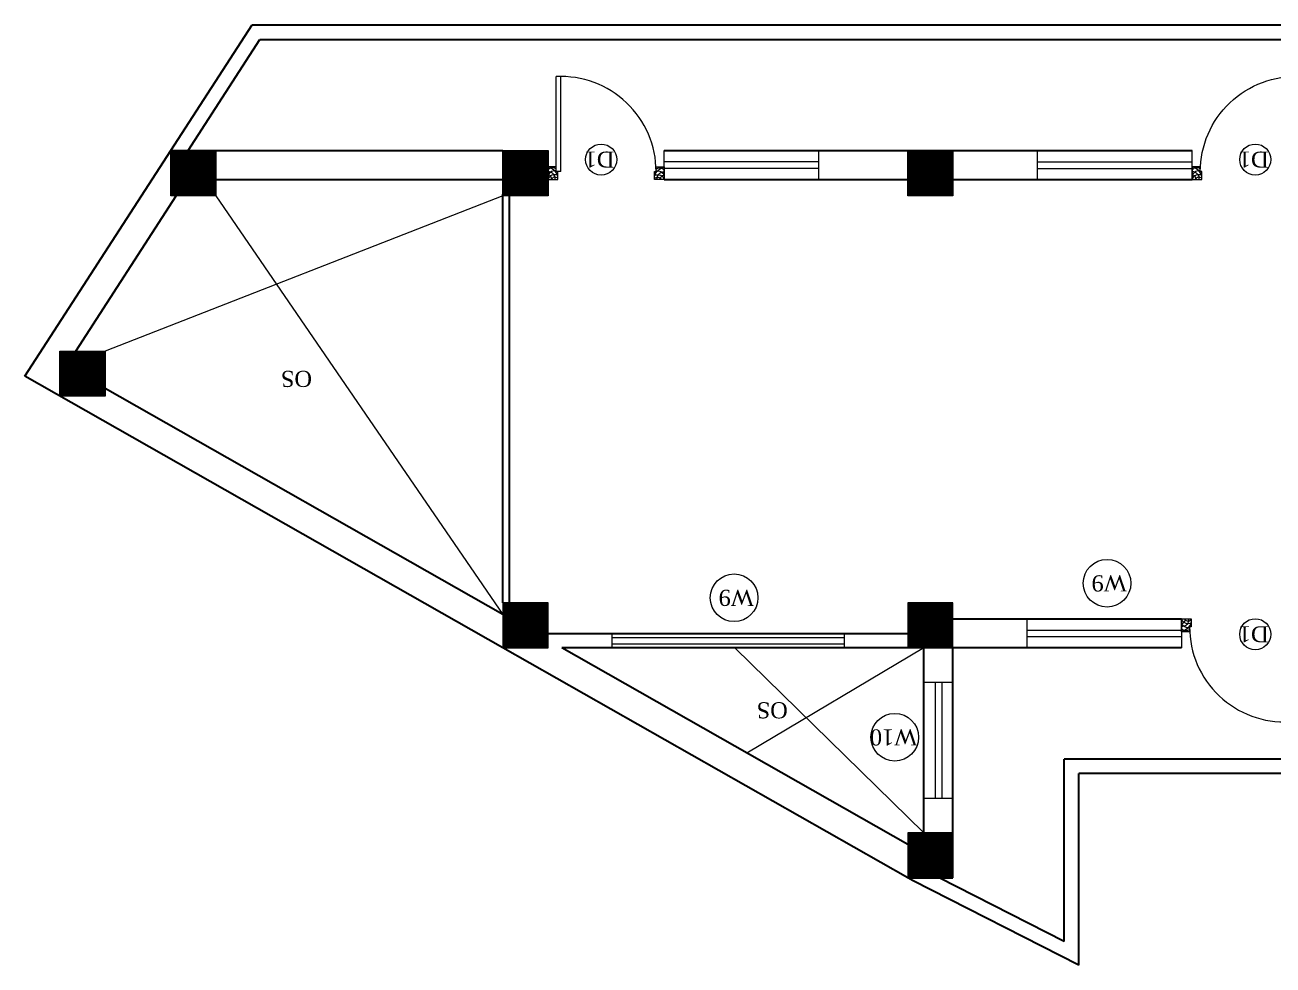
# Model space of a CAD drawing. Header units: inches. Extents: x 4069 to 291496, y -47643 to 12535.
# Drawn here: x 133757.4 to 134144.5, y -22565.6 to -22273.9 of the extents above; entities that cross this region are included whole.
import ezdxf

# ---------------------------------------------------------------- set-up
doc = ezdxf.new("R2010")
doc.units = ezdxf.units.IN
doc.header["$LTSCALE"] = 5
doc.header["$MEASUREMENT"] = 0
for name, color, linetype, lineweight in [('A-WALL', 7, 'Continuous', 9), ('DOOR', 62, 'Continuous', 0), ('Dw', 2, 'Continuous', 18)]:
    doc.layers.add(name, color=color, linetype=linetype, lineweight=lineweight)
doc.layers.add('TEXT', color=6, linetype='Continuous')
doc.layers.add('WALL', color=7, linetype='Continuous')
doc.styles.add('ordinary', font='times.ttf')

# ---------------------------------------------------------------- blocks, each defined once
blk = doc.blocks.new('A$C27B36B59')
at = {"layer": 'DOOR'}
for p, q in [((0, 4), (0, 0)), ((2.5, 4), (0, 4)), ((2.5, 2.5), (2.5, 4)), ((0, 0), (3, 0)), ((3, 2.5), (2.5, 2.5)), ((3, 0), (3, 2.5))]:
    blk.add_line(p, q, dxfattribs=at)
for centre, radius, start, end in [((-1.4, -0.54), 4.75, 22.1411, 72.838), ((1.34, 2.09), 1.64, 45.138, 144.8948), ((2.21, 0.3), 2.49, 83.3149, 152.658), ((0.13, 0.37), 2.05, 349.4875, 93.6805), ((1.96, -0.47), 2.01, 58.7447, 166.495), ((-0.06, 0.32), 1.13, 343.542, 86.947), ((2.08, -0.4), 1.17, 38.2816, 160.1519)]:
    blk.add_arc(centre, radius, start, end, dxfattribs=at)
blk = doc.blocks.new('D2')
at = {"layer": 'DOOR'}
for p, q in [((74473.95, 24047.59), (74473.95, 24018.09)), ((74473.95, 24047.59), (74475.45, 24047.59)), ((74475.45, 24047.59), (74475.45, 24018.13))]:
    blk.add_line(p, q, dxfattribs=at)
blk.add_arc((74473.95, 24047.59), 29.5, 180, 272.9146, dxfattribs=at)
at = {"layer": 'DOOR', "xscale": -1, "rotation": 180}
blk.add_blockref('A$C27B36B59', (74441.95, 24050.09), dxfattribs=at)
at = {"layer": 'DOOR', "rotation": 180}
blk.add_blockref('A$C27B36B59', (74477.95, 24050.09), dxfattribs=at)

msp = doc.modelspace()

# ---------------------------------------------------------------- hatches: boundary and pattern name
at = {"layer": 'A-WALL', "ltscale": 5}
h = msp.add_hatch(dxfattribs=at)
h.set_pattern_fill('ANSI31', color=256, angle=180)
h.set_pattern_definition([(225, (158348.31196, -20823.15717), (0.08838834765, -0.08838834765), [])])
h.paths.add_polyline_path([(133816.61283, -22326.87831), (133816.61283, -22312.87831), (133802.61283, -22312.87831), (133802.61283, -22326.87831)])
h = msp.add_hatch(dxfattribs=at)
h.set_pattern_fill('ANSI31', color=256, angle=180)
h.set_pattern_definition([(225, (158451.32123, -20823.15717), (0.08838834765, -0.08838834765), [])])
h.paths.add_polyline_path([(133919.62209, -22326.87831), (133919.62209, -22312.87831), (133905.62209, -22312.87831), (133905.62209, -22326.87831)])
h = msp.add_hatch(dxfattribs=at)
h.set_pattern_fill('ANSI31', color=256, angle=180)
h.set_pattern_definition([(225, (158576.88802, -20823.15717), (0.08838834765, -0.08838834765), [])])
h.paths.add_polyline_path([(134045.18888, -22326.87831), (134045.18888, -22312.87831), (134031.18888, -22312.87831), (134031.18888, -22326.87831)])
h = msp.add_hatch(dxfattribs=at)
h.set_pattern_fill('ANSI31', color=256, angle=180)
h.set_pattern_definition([(225, (158313.93458, -20885.33664), (0.08838834765, -0.08838834765), [])])
h.paths.add_polyline_path([(133782.23545, -22389.05779), (133782.23545, -22375.05779), (133768.23545, -22375.05779), (133768.23545, -22389.05779)])
h = msp.add_hatch(dxfattribs=at)
h.set_pattern_fill('ANSI31', color=256, angle=180)
h.set_pattern_definition([(225, (158451.32123, -20814.4395), (0.08838834765, -0.08838834765), [])])
h.paths.add_polyline_path([(133905.62209, -22453.16064), (133905.62209, -22467.16064), (133919.62209, -22467.16064), (133919.62209, -22453.16064)])
h = msp.add_hatch(dxfattribs=at)
h.set_pattern_fill('ANSI31', color=256, angle=180)
h.set_pattern_definition([(225, (158467.2669, -20814.4395), (0.08838834765, -0.08838834765), [])])
h.paths.add_polyline_path([(134045.18888, -22453.16064), (134031.18888, -22453.16064), (134031.18888, -22467.16064), (134045.18888, -22467.16064)])
h = msp.add_hatch(dxfattribs=at)
h.set_pattern_fill('ANSI31', color=256, angle=180)
h.set_pattern_definition([(225, (158467.2669, -20885.82289), (0.08838834765, -0.08838834765), [])])
h.paths.add_polyline_path([(134045.18888, -22524.54404), (134031.18888, -22524.54404), (134031.18888, -22538.54404), (134045.18888, -22538.54404)])

# ---------------------------------------------------------------- linework, layer by layer
at = {"layer": 'A-WALL', "lineweight": 30}
for p, q in [((133802.61283, -22312.87831), (133827.81388, -22273.87831)), ((133827.81388, -22273.87831), (134209.66676, -22273.87831)), ((133807.97057, -22312.87831), (133830.26381, -22278.37831)), ((133830.26381, -22278.37831), (134166.0479, -22278.37831)), ((133757.37621, -22382.88442), (133802.61283, -22312.87831)), ((133802.61283, -22312.87831), (133905.62209, -22312.87831)), ((133955.62209, -22312.87831), (134119.39975, -22312.87831)), ((133816.61283, -22321.87831), (133905.62209, -22321.87831)), ((133955.62209, -22321.87831), (134031.18888, -22321.87831)), ((134045.18888, -22321.87831), (134119.39975, -22321.87831)), ((133905.62209, -22453.16064), (133905.62209, -22326.37831)), ((133907.62209, -22453.16064), (133907.62209, -22326.37831)), ((133773.14912, -22375.05779), (133804.28177, -22326.87831)), ((133905.62209, -22467.16064), (133757.37621, -22382.88442)), ((133905.62209, -22456.80798), (133782.23545, -22386.66398)), ((134045.18888, -22458.16064), (134116.07515, -22458.16064)), ((133919.62209, -22462.66064), (134031.18888, -22462.66064)), ((134031.18888, -22538.54404), (133905.62209, -22467.16064)), ((134031.18888, -22528.19137), (133923.83292, -22467.16064)), ((134031.18888, -22467.16064), (133923.83292, -22467.16064)), ((134036.18888, -22524.54404), (134036.18888, -22467.16064)), ((134045.18888, -22538.54404), (134045.18888, -22467.16064)), ((134116.07515, -22467.16064), (134045.18888, -22467.16064)), ((134079.68888, -22558.2468), (134079.68888, -22501.66064)), ((134160.75626, -22501.66064), (134079.68888, -22501.66064)), ((134084.18888, -22565.58349), (134084.18888, -22506.16064)), ((134165.15087, -22506.16064), (134084.18888, -22506.16064)), ((134031.18888, -22538.54404), (134045.18888, -22538.54404)), ((134032.66269, -22539.38188), (134031.18888, -22538.54404)), ((134084.18888, -22565.58349), (134032.66269, -22539.38188)), ((134079.68888, -22558.2468), (134040.94286, -22538.54404))]:
    msp.add_line(p, q, dxfattribs=at)
at = {"layer": 'A-WALL', "ltscale": 5}
for p, q in [((133955.62209, -22321.87831), (133955.62209, -22312.87831)), ((134003.62209, -22321.87831), (134003.62209, -22312.87831)), ((134071.39975, -22321.87831), (134071.39975, -22312.87831)), ((134119.39975, -22321.87831), (134119.39975, -22312.87831)), ((134003.62209, -22316.37831), (133955.62209, -22316.37831)), ((134003.62209, -22318.37831), (133955.62209, -22318.37831)), ((134071.39975, -22316.37831), (134119.39975, -22316.37831)), ((134071.39975, -22318.37831), (134119.39975, -22318.37831)), ((133905.62209, -22326.87831), (133782.23545, -22375.05779)), ((133816.61283, -22326.87831), (133905.62209, -22456.80798)), ((134068.07515, -22458.16064), (134068.07515, -22467.16064)), ((134116.07515, -22458.16064), (134116.07515, -22467.16064)), ((133939.40549, -22462.66064), (133939.40549, -22467.16064)), ((134011.40549, -22462.66064), (134011.40549, -22467.16064)), ((134036.18888, -22524.54404), (133977.5109, -22467.16064)), ((134036.18888, -22467.16064), (133981.24019, -22499.79607)), ((134036.18888, -22477.85234), (134045.18888, -22477.85234)), ((134036.18888, -22513.85234), (134045.18888, -22513.85234))]:
    msp.add_line(p, q, dxfattribs=at)
for points in [[(133816.61283, -22326.87831), (133802.61283, -22326.87831), (133802.61283, -22312.87831), (133816.61283, -22312.87831)], [(133919.62209, -22326.87831), (133905.62209, -22326.87831), (133905.62209, -22312.87831), (133919.62209, -22312.87831)], [(134045.18888, -22326.87831), (134031.18888, -22326.87831), (134031.18888, -22312.87831), (134045.18888, -22312.87831)], [(133782.23545, -22389.05779), (133768.23545, -22389.05779), (133768.23545, -22375.05779), (133782.23545, -22375.05779)], [(133919.62209, -22453.16064), (133905.62209, -22453.16064), (133905.62209, -22467.16064), (133919.62209, -22467.16064)], [(134045.18888, -22453.16064), (134031.18888, -22453.16064), (134031.18888, -22467.16064), (134045.18888, -22467.16064)], [(134045.18888, -22524.54404), (134031.18888, -22524.54404), (134031.18888, -22538.54404), (134045.18888, -22538.54404)]]:
    msp.add_lwpolyline(points, close=True, dxfattribs=at)
for centre, radius in [((133936.0697, -22315.65127), 4.82435), ((134138.95214, -22315.65127), 4.82435), ((134092.97078, -22447.11721), 7.38406), ((133977.3074, -22451.61721), 7.38406), ((134138.95214, -22462.95091), 4.82435), ((134027.14483, -22494.89456), 7.38406)]:
    msp.add_circle(centre, radius, dxfattribs=at)
at = {"layer": 'Dw', "color": 3}
for p, q in [((134068.07515, -22461.66064), (134116.07515, -22461.66064)), ((133939.40549, -22463.91064), (134011.40549, -22463.91064)), ((133939.40549, -22465.91064), (134011.40549, -22465.91064)), ((134068.07515, -22463.66064), (134116.07515, -22463.66064)), ((134039.68888, -22477.85234), (134039.68888, -22513.85234)), ((134041.68888, -22477.85234), (134041.68888, -22513.85234))]:
    msp.add_line(p, q, dxfattribs=at)

# ---------------------------------------------------------------- block references
at = {"layer": 'WALL', "color": 2, "linetype": 'ByBlock', "rotation": 180}
msp.add_blockref('D2', (208397.57332, 1728.2096), dxfattribs=at)
at = {"layer": 'WALL', "color": 2, "linetype": 'ByBlock', "xscale": -1, "rotation": 179.9999999998168}
msp.add_blockref('D2', (59677.44852, 1728.2096), dxfattribs=at)
at = {"layer": 'WALL', "color": 2, "linetype": 'ByBlock'}
msp.add_blockref('D2', (59674.12392, -46508.24856), dxfattribs=at)

# ---------------------------------------------------------------- texts
at = {"layer": 'TEXT', "style": 'ordinary'}
for s, p in [('D1', (133940.19371, -22313.15668)), ('D1', (134143.07615, -22313.15668)), ('OS', (133846.40056, -22381.21872)), ('W9', (134099.0883, -22444.67308)), ('W9', (133983.42492, -22449.17308)), ('D1', (134143.07615, -22460.45631)), ('OS', (133993.95324, -22484.04938)), ('W10', (134034.10244, -22492.45043))]:
    msp.add_text(s, height=5, rotation=180, dxfattribs=at).set_placement(p)

doc.saveas('drawing.dxf')
